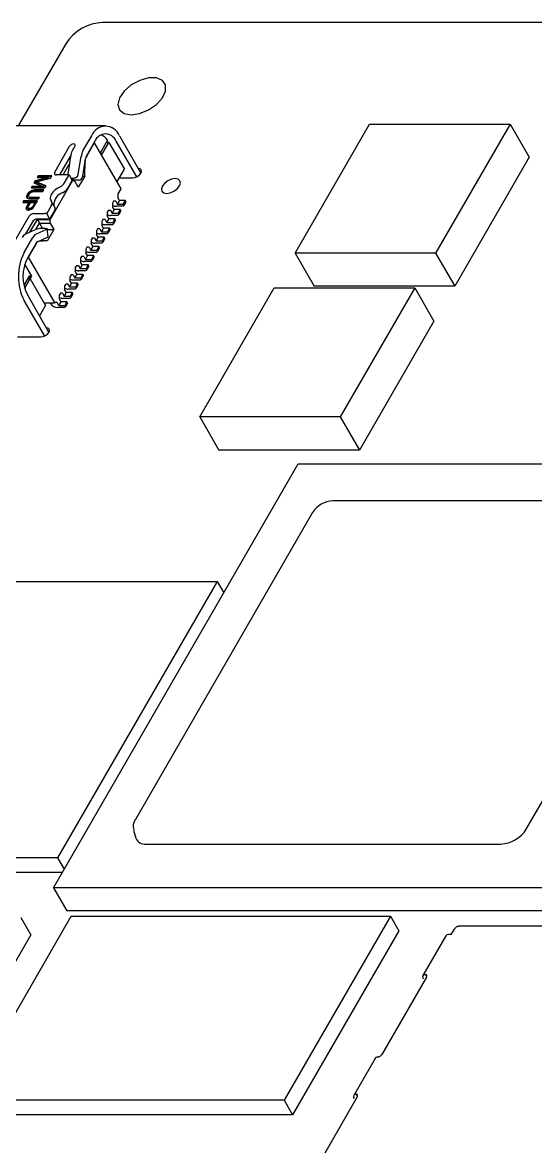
# Model space of a CAD drawing. Header units: millimetres. Extents: x 2 to 1109, y 2 to 430.
# Drawn here: x 460.65 to 480.33, y 160.82 to 203.96 of the extents above; entities that cross this region are included whole.
import ezdxf

# ---------------------------------------------------------------- set-up
doc = ezdxf.new("R2010")
doc.units = ezdxf.units.MM
doc.header["$LTSCALE"] = 0.5
doc.layers.add('几何体', color=7, linetype='Continuous')

msp = doc.modelspace()

# ---------------------------------------------------------------- linework, layer by layer
at = {"layer": '几何体'}
for p, q in [((496.292, 203.959), (463.725, 203.959)), ((462.31, 203.142), (460.491, 199.991)), ((463.835, 199.991), (457.385, 199.991)), ((471.109, 195.111), (473.966, 200.061)), ((473.966, 200.061), (479.356, 200.061)), ((479.356, 200.061), (476.498, 195.111)), ((479.356, 200.061), (480.09, 198.788)), ((462.972, 199.034), (463.305, 199.61)), ((463.427, 199.398), (463.094, 198.822)), ((463.405, 199.338), (463.105, 198.819)), ((463.392, 199.338), (463.405, 199.338)), ((463.405, 199.338), (464.421, 197.577)), ((463.915, 199.437), (463.631, 198.946)), ((463.68, 198.861), (463.966, 199.356)), ((463.966, 199.356), (463.868, 199.356)), ((463.966, 199.356), (464.56, 198.327)), ((465.031, 198.034), (464.243, 199.398)), ((464.366, 199.61), (465.195, 198.175)), ((461.888, 198.217), (462.459, 199.207)), ((462.664, 199.207), (462.563, 199.034)), ((462.495, 198.845), (462.072, 198.111)), ((462.206, 198.111), (462.445, 198.524)), ((462.489, 198.81), (462.385, 198.137)), ((462.792, 198.134), (462.897, 198.81)), ((462.96, 198.056), (463.064, 198.732)), ((463.037, 198.065), (463.054, 198.622)), ((480.09, 198.788), (477.233, 193.839)), ((461.632, 198.011), (461.136, 197.877)), ((461.247, 198.069), (461.214, 198.011)), ((461.214, 198.011), (461.632, 198.011)), ((461.778, 198.069), (461.247, 198.069)), ((461.247, 198.069), (461.267, 198.034)), ((461.267, 198.034), (461.255, 198.011)), ((461.757, 198.034), (461.267, 198.034)), ((461.632, 198.011), (461.652, 197.976)), ((461.728, 197.983), (461.778, 198.069)), ((462.358, 198.111), (461.949, 198.111)), ((462.265, 197.81), (462.439, 198.111)), ((462.439, 198.111), (462.358, 198.111)), ((462.37, 198.111), (462.385, 198.137)), ((462.382, 198.111), (462.384, 198.134)), ((462.385, 198.137), (462.384, 198.134)), ((462.439, 198.111), (462.562, 197.899)), ((463.037, 198.065), (462.792, 197.641)), ((462.961, 198.065), (463.037, 198.065)), ((464.274, 197.832), (464.56, 198.327)), ((461.015, 197.667), (460.982, 197.609)), ((460.982, 197.609), (461.512, 197.609)), ((461.433, 197.667), (461.015, 197.667)), ((461.015, 197.667), (461.035, 197.631)), ((461.035, 197.631), (461.023, 197.609)), ((461.453, 197.631), (461.035, 197.631)), ((461.136, 197.877), (461.092, 197.801)), ((461.092, 197.801), (461.433, 197.667)), ((461.157, 197.842), (461.125, 197.788)), ((461.136, 197.877), (461.157, 197.842)), ((461.652, 197.976), (461.157, 197.842)), ((461.171, 197.839), (461.728, 197.983)), ((461.562, 197.695), (461.171, 197.839)), ((461.171, 197.839), (461.191, 197.804)), ((461.549, 197.672), (461.191, 197.804)), ((461.433, 197.667), (461.453, 197.631)), ((461.512, 197.609), (461.562, 197.695)), ((462.568, 197.889), (461.711, 196.404)), ((462.388, 197.598), (462.562, 197.899)), ((462.51, 197.989), (462.648, 197.989)), ((462.527, 197.959), (462.611, 197.92)), ((462.559, 197.944), (462.547, 197.924)), ((462.568, 197.889), (462.555, 197.889)), ((462.568, 197.889), (462.649, 197.889)), ((462.792, 197.641), (462.649, 197.889)), ((462.815, 197.911), (462.652, 197.911)), ((464.421, 197.577), (464.309, 197.383)), ((464.37, 197.998), (464.888, 197.998)), ((460.827, 197.341), (460.811, 197.293)), ((460.811, 197.293), (460.811, 197.255)), ((460.811, 197.293), (460.831, 197.258)), ((460.811, 197.255), (460.834, 197.217)), ((460.849, 197.379), (460.827, 197.341)), ((460.827, 197.341), (460.847, 197.306)), ((460.847, 197.306), (460.831, 197.258)), ((460.831, 197.258), (460.831, 197.221)), ((460.834, 197.217), (460.868, 197.198)), ((460.869, 197.344), (460.847, 197.306)), ((460.888, 197.427), (460.849, 197.379)), ((460.849, 197.379), (460.869, 197.344)), ((460.868, 197.198), (460.919, 197.188)), ((460.908, 197.392), (460.869, 197.344)), ((460.884, 197.303), (460.895, 197.341)), ((460.89, 197.274), (460.884, 197.303)), ((460.933, 197.466), (460.888, 197.427)), ((460.888, 197.427), (460.908, 197.392)), ((460.913, 197.255), (460.89, 197.274)), ((460.89, 197.274), (460.91, 197.239)), ((460.895, 197.341), (460.917, 197.379)), ((460.953, 197.43), (460.908, 197.392)), ((460.933, 197.22), (460.91, 197.239)), ((460.952, 197.245), (460.913, 197.255)), ((460.913, 197.255), (460.933, 197.22)), ((460.917, 197.379), (460.95, 197.418)), ((460.919, 197.188), (461.269, 197.188)), ((461, 197.504), (460.933, 197.466)), ((460.933, 197.466), (460.953, 197.43)), ((460.973, 197.21), (460.933, 197.22)), ((460.95, 197.418), (460.989, 197.446)), ((461.302, 197.245), (460.952, 197.245)), ((460.952, 197.245), (460.973, 197.21)), ((461.02, 197.469), (460.953, 197.43)), ((461.282, 197.21), (460.973, 197.21)), ((460.989, 197.446), (461.034, 197.466)), ((461.056, 197.523), (461, 197.504)), ((461, 197.504), (461.02, 197.469)), ((461.077, 197.488), (461.02, 197.469)), ((461.034, 197.466), (461.085, 197.475)), ((461.118, 197.533), (461.056, 197.523)), ((461.056, 197.523), (461.077, 197.488)), ((461.139, 197.497), (461.077, 197.488)), ((461.085, 197.475), (461.435, 197.475)), ((461.468, 197.533), (461.118, 197.533)), ((461.118, 197.533), (461.139, 197.497)), ((461.448, 197.497), (461.139, 197.497)), ((461.269, 197.188), (461.302, 197.245)), ((461.435, 197.475), (461.468, 197.533)), ((464.309, 197.383), (464.309, 197.242)), ((464.372, 197.132), (464.309, 197.242)), ((460.694, 197.111), (460.661, 197.054)), ((460.661, 197.054), (460.898, 197.054)), ((461.225, 197.111), (460.694, 197.111)), ((460.694, 197.111), (460.715, 197.076)), ((460.715, 197.076), (460.702, 197.054)), ((461.205, 197.076), (460.715, 197.076)), ((460.799, 196.882), (460.782, 196.834)), ((460.782, 196.834), (460.794, 196.795)), ((460.782, 196.834), (460.803, 196.798)), ((460.794, 196.795), (460.823, 196.767)), ((460.898, 197.054), (460.799, 196.882)), ((460.799, 196.882), (460.819, 196.846)), ((460.819, 196.846), (460.803, 196.798)), ((460.803, 196.798), (460.808, 196.781)), ((460.919, 197.019), (460.819, 196.846)), ((460.823, 196.767), (460.851, 196.757)), ((460.851, 196.757), (460.896, 196.757)), ((460.856, 196.843), (460.861, 196.872)), ((460.867, 196.824), (460.856, 196.843)), ((460.856, 196.843), (460.876, 196.808)), ((460.861, 196.872), (460.966, 197.054)), ((460.896, 196.815), (460.867, 196.824)), ((460.867, 196.824), (460.888, 196.789)), ((460.888, 196.789), (460.876, 196.808)), ((460.916, 196.779), (460.888, 196.789)), ((460.929, 196.815), (460.896, 196.815)), ((460.896, 196.815), (460.916, 196.779)), ((460.896, 196.757), (460.936, 196.767)), ((460.898, 197.054), (460.919, 197.019)), ((460.95, 196.779), (460.916, 196.779)), ((460.969, 196.824), (460.929, 196.815)), ((460.929, 196.815), (460.95, 196.779)), ((460.936, 196.767), (460.997, 196.795)), ((460.977, 196.786), (460.95, 196.779)), ((460.966, 197.054), (461.135, 197.054)), ((461.002, 196.843), (460.969, 196.824)), ((460.969, 196.824), (460.988, 196.791)), ((460.997, 196.795), (461.053, 196.834)), ((461.03, 196.872), (461.002, 196.843)), ((461.002, 196.843), (461.021, 196.811)), ((461.135, 197.054), (461.03, 196.872)), ((461.03, 196.872), (461.051, 196.837)), ((461.051, 196.837), (461.037, 196.822)), ((461.156, 197.019), (461.051, 196.837)), ((461.053, 196.834), (461.092, 196.882)), ((461.092, 196.882), (461.225, 197.111)), ((461.135, 197.054), (461.156, 197.019)), ((461.756, 196.927), (461.582, 196.626)), ((461.704, 196.414), (461.878, 196.715)), ((461.893, 196.865), (461.77, 197.077)), ((463.941, 196.747), (463.901, 196.676)), ((464.023, 196.747), (463.941, 196.747)), ((464.023, 196.747), (464.086, 196.637)), ((464.168, 196.778), (464.086, 196.637)), ((464.145, 197.1), (464.105, 197.029)), ((464.105, 197.029), (464.105, 196.888)), ((464.168, 196.778), (464.105, 196.888)), ((464.227, 197.1), (464.145, 197.1)), ((464.397, 196.778), (464.168, 196.778)), ((464.227, 197.1), (464.29, 196.991)), ((464.507, 196.906), (464.241, 196.906)), ((464.372, 197.132), (464.29, 196.991)), ((464.29, 196.991), (464.519, 196.991)), ((464.397, 196.778), (464.315, 196.637)), ((464.425, 196.729), (464.343, 196.588)), ((464.601, 197.132), (464.372, 197.132)), ((464.425, 196.729), (464.397, 196.778)), ((464.548, 196.941), (464.507, 196.906)), ((464.519, 196.991), (464.601, 197.132)), ((464.519, 196.991), (464.548, 196.941)), ((464.548, 196.941), (464.629, 197.082)), ((464.629, 197.082), (464.601, 197.132)), ((460.337, 195.53), (460.908, 196.52)), ((461.031, 196.308), (460.75, 195.823)), ((460.936, 195.91), (461.221, 196.404)), ((461.092, 196.626), (461.5, 196.626)), ((461.623, 196.414), (461.214, 196.414)), ((461.221, 196.404), (461.711, 196.404)), ((461.221, 196.404), (461.302, 196.262)), ((461.582, 196.626), (461.5, 196.626)), ((461.704, 196.414), (461.582, 196.626)), ((461.623, 196.414), (461.704, 196.414)), ((461.711, 196.262), (461.711, 196.404)), ((463.737, 196.393), (463.696, 196.322)), ((463.696, 196.322), (463.696, 196.181)), ((463.819, 196.393), (463.737, 196.393)), ((463.819, 196.393), (463.882, 196.283)), ((463.964, 196.425), (463.882, 196.283)), ((463.882, 196.283), (464.111, 196.283)), ((463.901, 196.676), (463.901, 196.534)), ((463.964, 196.425), (463.901, 196.534)), ((464.192, 196.425), (463.964, 196.425)), ((464.303, 196.552), (464.037, 196.552)), ((464.086, 196.637), (464.315, 196.637)), ((464.192, 196.425), (464.111, 196.283)), ((464.111, 196.283), (464.139, 196.234)), ((464.221, 196.375), (464.139, 196.234)), ((464.221, 196.375), (464.192, 196.425)), ((464.343, 196.588), (464.303, 196.552)), ((464.315, 196.637), (464.343, 196.588)), ((461.159, 196.013), (460.77, 195.833)), ((461.159, 196.013), (461.302, 196.262)), ((461.159, 196.013), (461.161, 196.014)), ((461.569, 196.014), (461.179, 195.833)), ((461.302, 196.262), (461.423, 196.053)), ((461.302, 196.262), (461.711, 196.262)), ((461.53, 196.053), (461.367, 196.053)), ((461.64, 195.748), (461.595, 196.037)), ((461.598, 196.015), (461.853, 196.015)), ((461.853, 196.015), (461.608, 195.59)), ((461.711, 196.262), (461.853, 196.015)), ((463.533, 196.04), (463.492, 195.969)), ((463.492, 195.969), (463.492, 195.827)), ((463.615, 196.04), (463.533, 196.04)), ((463.615, 196.04), (463.678, 195.93)), ((463.894, 195.845), (463.629, 195.845)), ((463.76, 196.071), (463.678, 195.93)), ((463.678, 195.93), (463.907, 195.93)), ((463.76, 196.071), (463.696, 196.181)), ((463.988, 196.071), (463.76, 196.071)), ((464.099, 196.199), (463.833, 196.199)), ((463.935, 195.88), (463.894, 195.845)), ((463.988, 196.071), (463.907, 195.93)), ((463.907, 195.93), (463.935, 195.88)), ((464.017, 196.022), (463.935, 195.88)), ((464.017, 196.022), (463.988, 196.071)), ((464.139, 196.234), (464.099, 196.199)), ((460.717, 195.127), (461.049, 195.704)), ((461.172, 195.492), (460.839, 194.915)), ((461.174, 195.474), (460.874, 194.954)), ((461.224, 195.543), (461.614, 195.725)), ((461.287, 195.561), (461.608, 195.59)), ((461.325, 195.59), (461.608, 195.59)), ((463.329, 195.686), (463.288, 195.615)), ((463.288, 195.615), (463.288, 195.474)), ((463.351, 195.364), (463.288, 195.474)), ((463.411, 195.686), (463.329, 195.686)), ((463.411, 195.686), (463.474, 195.576)), ((463.69, 195.491), (463.425, 195.491)), ((463.556, 195.718), (463.474, 195.576)), ((463.474, 195.576), (463.703, 195.576)), ((463.556, 195.718), (463.492, 195.827)), ((463.784, 195.718), (463.556, 195.718)), ((463.731, 195.527), (463.69, 195.491)), ((463.784, 195.718), (463.703, 195.576)), ((463.703, 195.576), (463.731, 195.527)), ((463.813, 195.668), (463.731, 195.527)), ((463.813, 195.668), (463.784, 195.718)), ((463.147, 195.011), (463.066, 194.869)), ((463.125, 195.332), (463.084, 195.262)), ((463.084, 195.262), (463.084, 195.12)), ((463.147, 195.011), (463.084, 195.12)), ((463.207, 195.332), (463.125, 195.332)), ((463.376, 195.011), (463.147, 195.011)), ((463.207, 195.332), (463.27, 195.223)), ((463.486, 195.138), (463.221, 195.138)), ((463.351, 195.364), (463.27, 195.223)), ((463.27, 195.223), (463.498, 195.223)), ((463.376, 195.011), (463.294, 194.869)), ((463.58, 195.364), (463.351, 195.364)), ((463.405, 194.961), (463.376, 195.011)), ((463.527, 195.173), (463.486, 195.138)), ((463.58, 195.364), (463.498, 195.223)), ((463.498, 195.223), (463.527, 195.173)), ((463.609, 195.315), (463.527, 195.173)), ((463.609, 195.315), (463.58, 195.364)), ((476.498, 195.111), (471.109, 195.111)), ((471.109, 195.111), (471.844, 193.839)), ((476.498, 195.111), (477.233, 193.839)), ((461.006, 194.229), (460.741, 194.689)), ((460.861, 194.954), (460.874, 194.954)), ((460.874, 194.954), (461.89, 193.193)), ((462.717, 194.625), (462.676, 194.555)), ((462.676, 194.555), (462.676, 194.413)), ((462.798, 194.625), (462.717, 194.625)), ((462.798, 194.625), (462.862, 194.516)), ((462.943, 194.657), (462.862, 194.516)), ((462.921, 194.979), (462.88, 194.908)), ((462.88, 194.908), (462.88, 194.767)), ((462.943, 194.657), (462.88, 194.767)), ((463.002, 194.979), (462.921, 194.979)), ((463.172, 194.657), (462.943, 194.657)), ((463.002, 194.979), (463.066, 194.869)), ((463.282, 194.784), (463.017, 194.784)), ((463.066, 194.869), (463.294, 194.869)), ((463.172, 194.657), (463.09, 194.516)), ((463.2, 194.608), (463.119, 194.466)), ((463.2, 194.608), (463.172, 194.657)), ((463.323, 194.82), (463.282, 194.784)), ((463.294, 194.869), (463.323, 194.82)), ((463.405, 194.961), (463.323, 194.82)), ((460.917, 194.243), (460.703, 193.874)), ((460.733, 193.755), (460.945, 194.123)), ((460.945, 194.123), (460.847, 194.123)), ((460.868, 194.159), (460.965, 194.159)), ((460.917, 194.243), (460.965, 194.159)), ((460.945, 194.123), (461.539, 193.094)), ((460.965, 194.159), (461.006, 194.229)), ((462.513, 194.272), (462.472, 194.201)), ((462.472, 194.201), (462.472, 194.06)), ((462.594, 194.272), (462.513, 194.272)), ((462.594, 194.272), (462.658, 194.162)), ((462.739, 194.304), (462.658, 194.162)), ((462.658, 194.162), (462.886, 194.162)), ((462.739, 194.304), (462.676, 194.413)), ((462.739, 194.304), (462.968, 194.304)), ((463.078, 194.431), (462.813, 194.431)), ((462.862, 194.516), (463.09, 194.516)), ((462.968, 194.304), (462.886, 194.162)), ((462.886, 194.162), (462.915, 194.113)), ((462.915, 194.113), (462.996, 194.254)), ((462.968, 194.304), (462.996, 194.254)), ((463.119, 194.466), (463.078, 194.431)), ((463.09, 194.516), (463.119, 194.466)), ((462.309, 193.918), (462.268, 193.847)), ((462.268, 193.847), (462.268, 193.706)), ((462.331, 193.596), (462.268, 193.706)), ((462.39, 193.918), (462.309, 193.918)), ((462.39, 193.918), (462.453, 193.809)), ((462.67, 193.724), (462.404, 193.724)), ((462.535, 193.95), (462.453, 193.809)), ((462.453, 193.809), (462.682, 193.809)), ((462.535, 193.95), (462.472, 194.06)), ((462.764, 193.95), (462.535, 193.95)), ((462.609, 194.077), (462.874, 194.077)), ((462.711, 193.759), (462.67, 193.724)), ((462.764, 193.95), (462.682, 193.809)), ((462.682, 193.809), (462.711, 193.759)), ((462.792, 193.901), (462.711, 193.759)), ((462.792, 193.901), (462.764, 193.95)), ((462.915, 194.113), (462.874, 194.077)), ((467.452, 188.82), (470.309, 193.77)), ((470.309, 193.77), (475.699, 193.77)), ((477.233, 193.839), (471.844, 193.839)), ((475.699, 193.77), (472.841, 188.82)), ((475.699, 193.77), (476.433, 192.497)), ((461.504, 191.924), (460.717, 193.289)), ((460.839, 193.501), (461.668, 192.066)), ((462.104, 193.565), (462.064, 193.494)), ((462.064, 193.494), (462.064, 193.352)), ((462.064, 193.352), (462.127, 193.243)), ((462.186, 193.565), (462.104, 193.565)), ((462.186, 193.565), (462.249, 193.455)), ((462.466, 193.37), (462.2, 193.37)), ((462.331, 193.596), (462.249, 193.455)), ((462.249, 193.455), (462.478, 193.455)), ((462.56, 193.596), (462.331, 193.596)), ((462.507, 193.406), (462.466, 193.37)), ((462.56, 193.596), (462.478, 193.455)), ((462.478, 193.455), (462.507, 193.406)), ((462.588, 193.547), (462.507, 193.406)), ((462.588, 193.547), (462.56, 193.596)), ((461.306, 192.691), (461.539, 193.094)), ((461.89, 193.193), (461.482, 193.193)), ((461.727, 193.172), (461.715, 193.193)), ((461.9, 193.211), (461.89, 193.193)), ((461.982, 193.211), (461.9, 193.211)), ((462.045, 193.101), (461.982, 193.211)), ((462.262, 193.017), (461.996, 193.017)), ((462.127, 193.243), (462.045, 193.101)), ((462.045, 193.101), (462.274, 193.101)), ((462.356, 193.243), (462.127, 193.243)), ((462.302, 193.052), (462.262, 193.017)), ((462.356, 193.243), (462.274, 193.101)), ((462.274, 193.101), (462.302, 193.052)), ((462.384, 193.193), (462.302, 193.052)), ((462.384, 193.193), (462.356, 193.243)), ((476.433, 192.497), (473.576, 187.547)), ((460.463, 191.889), (461.361, 191.889)), ((467.452, 188.82), (468.187, 187.547)), ((472.841, 188.82), (467.452, 188.82)), ((472.841, 188.82), (473.576, 187.547)), ((473.576, 187.547), (468.187, 187.547)), ((461.835, 170.755), (471.224, 187.018)), ((471.224, 187.018), (488.35, 187.018)), ((486.165, 185.604), (472.561, 185.604)), ((471.78, 185.153), (464.98, 173.373)), ((479.974, 172.996), (486.775, 184.777)), ((459.951, 182.509), (468.117, 182.509)), ((468.117, 182.509), (461.993, 171.902)), ((468.117, 182.509), (468.368, 182.073)), ((464.915, 172.966), (464.998, 172.661)), ((465.391, 172.431), (478.995, 172.431)), ((461.993, 171.902), (453.828, 171.902)), ((461.993, 171.902), (462.245, 171.466)), ((462.171, 171.336), (454.155, 171.336)), ((480.615, 170.755), (461.835, 170.755)), ((461.835, 170.755), (462.349, 169.864)), ((458.434, 162.597), (462.516, 169.668)), ((460.582, 169.614), (460.97, 168.942)), ((481.13, 169.864), (462.349, 169.864)), ((462.516, 169.668), (474.764, 169.668)), ((474.764, 169.668), (470.682, 162.597)), ((474.764, 169.668), (475.091, 169.103)), ((475.091, 169.103), (471.009, 162.032)), ((477.207, 169.166), (477.084, 168.954)), ((488.985, 169.272), (477.39, 169.272)), ((460.97, 168.942), (455.663, 159.749)), ((476.888, 168.902), (476.011, 167.381)), ((477.084, 168.954), (477.003, 168.954)), ((476.158, 167.364), (476.122, 167.427)), ((476.145, 167.327), (474.431, 164.357)), ((474.174, 164.199), (473.357, 162.785)), ((473.492, 162.731), (471.778, 159.761)), ((473.504, 162.768), (473.468, 162.831)), ((470.682, 162.597), (458.434, 162.597)), ((470.682, 162.597), (471.009, 162.032)), ((471.009, 162.032), (458.761, 162.032))]:
    msp.add_line(p, q, dxfattribs=at)
at = {"layer": '几何体', "flags": 128}
for points in [[(464.82, 200.416), (465.145, 200.465), (465.483, 200.603), (465.786, 200.812), (466.015, 201.065), (466.138, 201.326), (466.138, 201.561), (466.017, 201.738), (465.789, 201.833), (465.486, 201.833), (465.148, 201.738), (464.822, 201.561), (464.551, 201.326), (464.373, 201.065), (464.31, 200.812), (464.372, 200.603), (464.549, 200.465), (464.82, 200.416)], [(462.664, 199.207), (462.675, 199.241), (462.67, 199.27), (462.648, 199.289), (462.613, 199.296), (462.57, 199.289), (462.525, 199.27), (462.487, 199.241), (462.459, 199.207)], [(464.888, 197.998), (464.974, 198.012), (465.063, 198.05), (465.14, 198.107), (465.195, 198.175), (465.218, 198.243), (465.207, 198.3), (465.163, 198.338), (465.092, 198.352)], [(462.078, 197.645), (461.981, 197.589), (461.894, 197.522), (461.821, 197.447), (461.766, 197.369), (461.73, 197.29), (461.717, 197.216), (461.727, 197.149), (461.759, 197.093)], [(462.611, 197.92), (462.628, 197.914), (462.652, 197.911)], [(466.181, 197.401), (466.319, 197.422), (466.46, 197.484), (466.584, 197.575), (466.671, 197.684), (466.709, 197.792), (466.691, 197.884), (466.621, 197.945), (466.508, 197.966), (466.371, 197.945), (466.229, 197.884), (466.105, 197.792), (466.018, 197.684), (465.98, 197.575), (465.998, 197.484), (466.069, 197.422), (466.181, 197.401)], [(461.53, 196.053), (461.553, 196.052), (461.571, 196.05), (461.584, 196.047), (461.592, 196.042), (461.595, 196.036), (461.592, 196.029), (461.583, 196.022), (461.569, 196.014)], [(461.614, 195.725), (461.628, 195.732), (461.637, 195.739), (461.64, 195.746), (461.64, 195.748)], [(461.361, 191.889), (461.447, 191.902), (461.536, 191.941), (461.613, 191.998), (461.668, 192.066), (461.691, 192.133), (461.68, 192.191), (461.636, 192.229), (461.566, 192.242)], [(477.003, 168.953), (476.932, 168.94), (476.888, 168.902), (476.888, 168.902)], [(476.048, 167.416), (476.083, 167.427), (476.122, 167.427)], [(474.211, 164.234), (474.179, 164.207), (474.175, 164.199)], [(474.292, 164.257), (474.248, 164.248), (474.211, 164.234)], [(473.395, 162.82), (473.429, 162.831), (473.468, 162.83)]]:
    msp.add_lwpolyline(points, dxfattribs=at)
at = {"layer": '几何体'}
for centre, radius, start, end in [((463.806, 202.186), 1.775, 92.6055, 147.3945), ((463.835, 199.409), 0.568, 20.7834, 159.2166), ((463.835, 199.243), 0.437, 20.7834, 159.2166), ((463.467, 199.154), 0.53, 32.3916, 68.2757), ((463.133, 198.719), 0.651, 151.1112, 172.0227), ((463.542, 198.719), 0.651, 151.1112, 172.0227), ((463.479, 198.617), 0.425, 151.7952, 179.3676), ((463.322, 198.696), 0.26, 151.1112, 172.0227), ((461.939, 198.176), 0.0655, 140.7967, 279.214), ((462.63, 198.151), 0.163, 276.0231, 353.9752), ((462.798, 198.073), 0.163, 276.0231, 353.9752), ((461.849, 198.107), 0.516, 296.3438, 298.1583), ((461.893, 198.044), 0.44, 296.9958, 327.8785), ((462.015, 197.832), 0.44, 296.9958, 327.8785), ((462.379, 196.932), 0.532, 109.6332, 178.6802), ((461.972, 197.895), 0.516, 296.3438, 298.1583), ((461.638, 197.014), 0.146, 323.5749, 29.4595), ((461.682, 197.026), 0.102, 35.5295, 40.8728), ((461.757, 196.803), 0.149, 323.9943, 24.6953), ((464.251, 197.217), 0.312, 241.9251, 268.1633), ((461.102, 196.396), 0.231, 92.6055, 147.3945), ((461.225, 196.184), 0.231, 92.6055, 147.3945), ((464.047, 196.864), 0.312, 241.9251, 268.1633), ((461.368, 195.481), 0.572, 90.1059, 111.2272), ((463.639, 196.157), 0.312, 241.9251, 268.1633), ((463.843, 196.51), 0.312, 241.9251, 268.1633), ((460.913, 195.561), 0.307, 117.6511, 152.3551), ((461.321, 195.561), 0.307, 117.6511, 152.3551), ((461.281, 195.435), 0.123, 117.6511, 152.3551), ((461.315, 195.407), 0.156, 100.4159, 154.8826), ((463.435, 195.803), 0.312, 241.9251, 268.1633), ((462.491, 194.208), 1.998, 152.6097, 207.3903), ((463.231, 195.45), 0.312, 241.9251, 268.1633), ((462.204, 194.208), 1.537, 152.6097, 207.3903), ((463.027, 195.096), 0.312, 241.9251, 268.1633), ((462.823, 194.742), 0.312, 241.9251, 268.1633), ((462.414, 194.035), 0.312, 241.9251, 268.1633), ((462.619, 194.389), 0.312, 241.9251, 268.1633), ((462.21, 193.682), 0.312, 241.9251, 268.1633), ((462.012, 193.354), 0.338, 212.6055, 267.3945), ((472.587, 184.657), 0.948, 91.5981, 148.4028), ((465.342, 173.115), 0.445, 144.6199, 198.9302), ((478.939, 173.659), 1.229, 272.6055, 327.3945), ((465.343, 172.8), 0.372, 201.8871, 277.3667), ((477.406, 169.032), 0.24, 93.7668, 146.2348), ((476.105, 167.326), 0.107, 122.0082, 220.5637), ((476.096, 167.368), 0.0644, 320.5575, 66.4081), ((474.23, 164.49), 0.241, 284.8073, 326.4897), ((473.451, 162.73), 0.107, 122.0082, 220.5637), ((473.442, 162.772), 0.0644, 320.556, 66.4047)]:
    msp.add_arc(centre, radius, start, end, dxfattribs=at)

doc.saveas('drawing.dxf')
